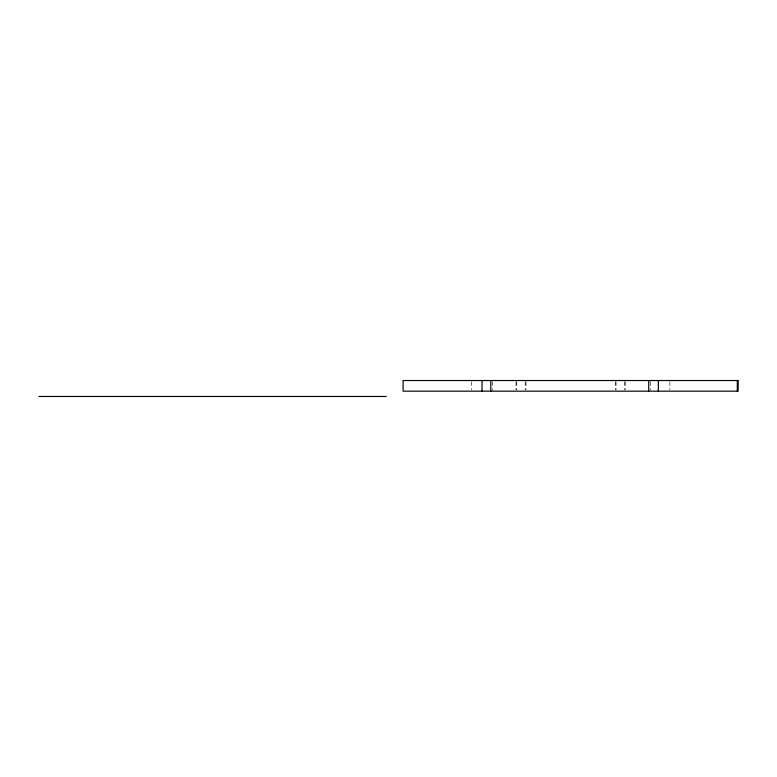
<?xml version="1.0" encoding="UTF-8"?>
<svg xmlns="http://www.w3.org/2000/svg" width="777" height="777" viewBox="0 0 777 777"><rect width="100%" height="100%" fill="white"/><g stroke="black" fill="none" stroke-linecap="round" stroke-linejoin="round"><path stroke-width="0.58" stroke-dasharray="3.88 2.91" d="M669.861 381.701L669.91 389.976M650.427 381.701L650.427 389.976M625.232 381.701L625.232 389.976M624.494 381.701L624.494 389.976M616.044 381.701L616.044 389.976M615.258 381.701L615.258 389.976M525.99 381.701L525.99 389.976M525.203 381.701L525.203 389.976M516.754 381.701L516.754 389.976M516.015 381.701L516.015 389.976M492.531 381.701L492.531 389.976M471.338 381.701L471.386 389.976"/><path stroke-width="1.17" d="M38.85 396.474L386.276 396.474M737.295 380.526L737.295 391.161M658.352 380.526L658.352 391.161M648.717 380.526L648.717 391.161M490.821 380.526L490.821 391.161M482.041 380.526L482.041 391.161M738.15 380.526L403.098 380.526L403.098 391.161L738.15 391.161L738.15 380.526"/></g></svg>
